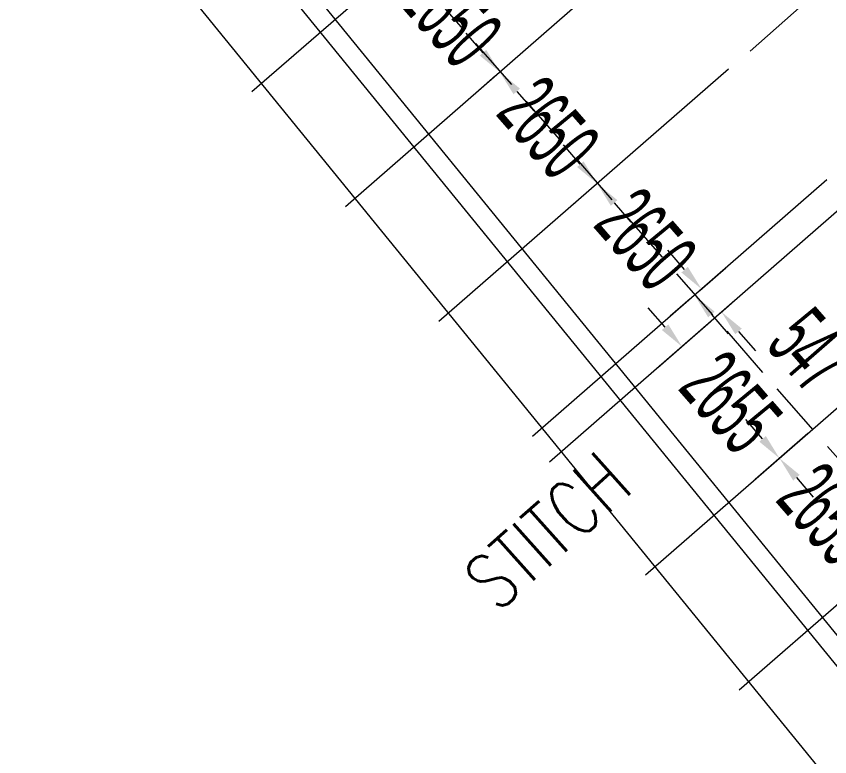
# Model space of a CAD drawing. Header units: millimetres. Extents: x 27228149 to 29012050, y 40856015 to 42918728.
# Drawn here: x 27565131 to 27579690, y 42091753 to 42105014 of the extents above; entities that cross this region are included whole.
import ezdxf

# ---------------------------------------------------------------- set-up
doc = ezdxf.new("R2010")
doc.units = ezdxf.units.MM
doc.header["$LTSCALE"] = 0.05
doc.linetypes.add('DGN Style 3', pattern=[27349.722329, 19535.51595, -7814.20638])
doc.layers.get('Defpoints').update_dxf_attribs({"lineweight": 0})
for name, color, linetype, lineweight in [('InnerEdge_NB', 7, 'Continuous', 0), ('InnerEdge_SB', 7, 'Continuous', 0), ('OuterEdge_NBRamp', 7, 'Continuous', 0), ('OuterEdge_SB', 7, 'Continuous', 0), ('PlacementCurve_NB', 1, 'DGN Style 3', 0), ('PlacementCurve_NBRamp', 1, 'DGN Style 3', 0), ('PlacementCurve_SB', 1, 'DGN Style 3', 0), ('S-_ANOT----_A-', 7, 'Continuous', 0), ('S-_ANOT----_T-', 7, 'Continuous', 0), ('S-_SEG-----_E-NB', 3, 'Continuous', 13), ('S-_SEG-----_E-NBRamp', 3, 'Continuous', 13), ('S-_WALLLBW-_E-', 40, 'Continuous', 13)]:
    doc.layers.add(name, color=color, linetype=linetype, lineweight=lineweight)
doc.styles.add('Styletxt', font='txt.shx')
doc.styles.add('StyleWORKING', font='WORKING.shx')
doc.dimstyles.new('dim300', dxfattribs={"dimtxt": 750, "dimasz": 750, "dimexe": 375, "dimexo": 375, "dimgap": 375, "dimtad": 1, "dimdec": 0, "dimzin": 11, "dimdsep": 46, "dimtxsty": 'StyleWORKING', "dimsah": 1, "dimcen": 0.09, "dimclrd": 7, "dimclre": 7, "dimadec": 4, "dimazin": 3, "dimtfac": 1, "dimtdec": 0, "dimtmove": 0, "dimatfit": 3, "dimfxl": 1, "dimtolj": 1, "dimtzin": 0, "dimlwd": 0, "dimlwe": 0, "dimarcsym": 0})

# ---------------------------------------------------------------- blocks, each defined once
blk = doc.blocks.new('*D19')
at = {"layer": 'Defpoints', "color": 0, "linetype": 'Continuous', "transparency": 16777216}
for p in [(27577395, 42100129), (27577280, 42100029), (27577640, 42099617)]:
    blk.add_point(p, dxfattribs=at)
at = {"layer": 'S-_ANOT----_A-', "color": 7, "linetype": 'Continuous', "lineweight": 0, "transparency": 16777216}
for p, q in [((27577092, 42100476), (27576790, 42100822)), ((27578057, 42099370), (27578359, 42099023))]:
    blk.add_line(p, q, dxfattribs=at)
at = {"layer": 'S-_ANOT----_A-', "linetype": 'Continuous', "transparency": 16777216}
for p, q in [((27577367, 42100105), (27577828, 42100507)), ((27577726, 42099692), (27578188, 42100095))]:
    blk.add_line(p, q, dxfattribs=at)
at = {"layer": 'S-_ANOT----_A-', "color": 7, "linetype": 'Continuous', "transparency": 16777216}
for points in [[(27577150, 42100526), (27577035, 42100425), (27577395, 42100129)], [(27578115, 42099420), (27577999, 42099320), (27577754, 42099717)]]:
    blk.add_solid(points, dxfattribs=at)
at = {"layer": 'S-_ANOT----_A-', "color": 0, "linetype": 'Continuous', "transparency": 16777216, "insert": (27579355, 42099024), "char_height": 1150, "attachment_point": 5, "rotation": 311.0945, "style": 'StyleWORKING'}
blk.add_mtext('\\A1;{\\W0.47826;\\C0;547}', dxfattribs=at)
blk = doc.blocks.new('*D188')
at = {"layer": 'Defpoints', "color": 0, "linetype": 'Continuous', "transparency": 16777216}
for p in [(27572054, 42106020), (27573786, 42104014), (27573796, 42104023)]:
    blk.add_point(p, dxfattribs=at)
at = {"layer": 'S-_ANOT----_A-', "color": 7, "linetype": 'Continuous', "lineweight": 0, "transparency": 16777216}
for p, q in [((27571742, 42106358), (27571439, 42106705)), ((27574088, 42103668), (27574391, 42103321))]:
    blk.add_line(p, q, dxfattribs=at)
at = {"layer": 'S-_ANOT----_A-', "linetype": 'Continuous', "transparency": 16777216}
for p, q in [((27571968, 42105945), (27571611, 42105633)), ((27573710, 42103948), (27573353, 42103636))]:
    blk.add_line(p, q, dxfattribs=at)
at = {"layer": 'S-_ANOT----_A-', "color": 7, "linetype": 'Continuous', "transparency": 16777216}
for points in [[(27571799, 42106408), (27571684, 42106308), (27572044, 42106011)], [(27574146, 42103718), (27574030, 42103617), (27573786, 42104014)]]:
    blk.add_solid(points, dxfattribs=at)
at = {"layer": 'S-_ANOT----_A-', "color": 0, "linetype": 'Continuous', "transparency": 16777216, "insert": (27572916, 42105014), "char_height": 1150, "attachment_point": 5, "rotation": 311.0945, "style": 'StyleWORKING'}
blk.add_mtext('\\A1;{\\W0.47826;\\C0;2650}', dxfattribs=at)
blk = doc.blocks.new('*D189')
at = {"layer": 'Defpoints', "color": 0, "linetype": 'Continuous', "transparency": 16777216}
for p in [(27573796, 42104023), (27575528, 42102017), (27575538, 42102026)]:
    blk.add_point(p, dxfattribs=at)
at = {"layer": 'S-_ANOT----_A-', "color": 7, "linetype": 'Continuous', "lineweight": 0, "transparency": 16777216}
for p, q in [((27573484, 42104361), (27573181, 42104708)), ((27575830, 42101670), (27576132, 42101324))]:
    blk.add_line(p, q, dxfattribs=at)
at = {"layer": 'S-_ANOT----_A-', "linetype": 'Continuous', "transparency": 16777216}
for p, q in [((27573710, 42103948), (27573353, 42103636)), ((27575451, 42101951), (27575094, 42101639))]:
    blk.add_line(p, q, dxfattribs=at)
at = {"layer": 'S-_ANOT----_A-', "color": 7, "linetype": 'Continuous', "transparency": 16777216}
for points in [[(27573541, 42104411), (27573426, 42104310), (27573786, 42104014)], [(27575888, 42101721), (27575772, 42101620), (27575528, 42102017)]]:
    blk.add_solid(points, dxfattribs=at)
at = {"layer": 'S-_ANOT----_A-', "color": 0, "linetype": 'Continuous', "transparency": 16777216, "insert": (27574658, 42103017), "char_height": 1150, "attachment_point": 5, "rotation": 311.0945, "style": 'StyleWORKING'}
blk.add_mtext('\\A1;{\\W0.47826;\\C0;2650}', dxfattribs=at)
blk = doc.blocks.new('*D190')
at = {"layer": 'Defpoints', "color": 0, "linetype": 'Continuous', "transparency": 16777216}
for p in [(27575538, 42102026), (27577270, 42100020), (27577280, 42100029)]:
    blk.add_point(p, dxfattribs=at)
at = {"layer": 'S-_ANOT----_A-', "color": 7, "linetype": 'Continuous', "lineweight": 0, "transparency": 16777216}
for p, q in [((27575225, 42102364), (27574923, 42102710)), ((27577572, 42099673), (27577874, 42099327))]:
    blk.add_line(p, q, dxfattribs=at)
at = {"layer": 'S-_ANOT----_A-', "linetype": 'Continuous', "transparency": 16777216}
for p, q in [((27575451, 42101951), (27575094, 42101639)), ((27577193, 42099953), (27576836, 42099642))]:
    blk.add_line(p, q, dxfattribs=at)
at = {"layer": 'S-_ANOT----_A-', "color": 7, "linetype": 'Continuous', "transparency": 16777216}
for points in [[(27575283, 42102414), (27575168, 42102313), (27575528, 42102017)], [(27577630, 42099724), (27577514, 42099623), (27577270, 42100020)]]:
    blk.add_solid(points, dxfattribs=at)
at = {"layer": 'S-_ANOT----_A-', "color": 0, "linetype": 'Continuous', "transparency": 16777216, "insert": (27576400, 42101019), "char_height": 1150, "attachment_point": 5, "rotation": 311.0945, "style": 'StyleWORKING'}
blk.add_mtext('\\A1;{\\W0.47826;\\C0;2650}', dxfattribs=at)
blk = doc.blocks.new('*D191')
at = {"layer": 'Defpoints', "color": 0, "linetype": 'Continuous', "transparency": 16777216}
for p in [(27579385, 42097616), (27581130, 42095615), (27580533, 42095095)]:
    blk.add_point(p, dxfattribs=at)
at = {"layer": 'S-_ANOT----_A-', "color": 7, "linetype": 'Continuous', "lineweight": 0, "transparency": 16777216}
for p, q in [((27578488, 42097445), (27578186, 42097792)), ((27580835, 42094748), (27581136, 42094401))]:
    blk.add_line(p, q, dxfattribs=at)
at = {"layer": 'S-_ANOT----_A-', "linetype": 'Continuous', "transparency": 16777216}
for p, q in [((27579298, 42097540), (27578356, 42096721)), ((27581043, 42095539), (27580099, 42094718))]:
    blk.add_line(p, q, dxfattribs=at)
at = {"layer": 'S-_ANOT----_A-', "color": 7, "linetype": 'Continuous', "transparency": 16777216}
for points in [[(27578546, 42097496), (27578430, 42097395), (27578790, 42097098)], [(27580892, 42094798), (27580777, 42094698), (27580533, 42095095)]]:
    blk.add_solid(points, dxfattribs=at)
at = {"layer": 'S-_ANOT----_A-', "color": 0, "linetype": 'Continuous', "transparency": 16777216, "insert": (27579662, 42096098), "char_height": 1150, "attachment_point": 5, "rotation": 311.0207, "style": 'StyleWORKING'}
blk.add_mtext('\\A1;{\\W0.47826;\\C0;2655}', dxfattribs=at)
blk = doc.blocks.new('*D1033')
at = {"layer": 'Defpoints', "color": 0, "linetype": 'Continuous', "transparency": 16777216}
for p in [(27577640, 42099617), (27579385, 42097616), (27578791, 42097098)]:
    blk.add_point(p, dxfattribs=at)
at = {"layer": 'S-_ANOT----_A-', "color": 7, "linetype": 'Continuous', "lineweight": 0, "transparency": 16777216}
for p, q in [((27576743, 42099445), (27576441, 42099792)), ((27579093, 42096751), (27579395, 42096404))]:
    blk.add_line(p, q, dxfattribs=at)
at = {"layer": 'S-_ANOT----_A-', "linetype": 'Continuous', "transparency": 16777216}
for p, q in [((27577553, 42099541), (27576612, 42098720)), ((27579298, 42097540), (27578357, 42096720))]:
    blk.add_line(p, q, dxfattribs=at)
at = {"layer": 'S-_ANOT----_A-', "color": 7, "linetype": 'Continuous', "transparency": 16777216}
for points in [[(27576801, 42099495), (27576685, 42099395), (27577046, 42099098)], [(27579151, 42096801), (27579035, 42096700), (27578791, 42097098)]]:
    blk.add_solid(points, dxfattribs=at)
at = {"layer": 'S-_ANOT----_A-', "color": 0, "linetype": 'Continuous', "transparency": 16777216, "insert": (27577919, 42098099), "char_height": 1150, "attachment_point": 5, "rotation": 311.0945, "style": 'StyleWORKING'}
blk.add_mtext('\\A1;{\\W0.47826;\\C0;2655}', dxfattribs=at)

msp = doc.modelspace()

# ---------------------------------------------------------------- linework, layer by layer
at = {"layer": 'InnerEdge_NB'}
msp.add_lwpolyline([(27283724.5, 42878514.7, -0.0568157), (27345588.8, 42682480.7), (27368075.3, 42566916.3, 0.0263705), (27393633.3, 42464653, 0.0426618), (27458420.2, 42303807.1, 0.1075608), (27699785.7, 42006839.6, 0.026969), (27783127.3, 41947329.2), (27839783.5, 41911319.6)], format="xyb", dxfattribs=at)
at = {"layer": 'InnerEdge_SB', "extrusion": (0, 0, -1)}
msp.add_lwpolyline([(-27784629.2, 41949692.3, 0.026969), (-27701533.2, 42009027.3, 0.1075608), (-27460918.9, 42305070.6, 0.0691101), (-27370363.7, 42569291.8)], format="xyb", dxfattribs=at)
at = {"layer": 'OuterEdge_NBRamp'}
msp.add_line((27605837.6, 42061971.8), (27545381.3, 42136234.4), dxfattribs=at)
at = {"layer": 'OuterEdge_SB'}
msp.add_arc((28261355.6, 42709836.2), 882808.3, 206.7701516, 231.3876643, dxfattribs=at)
at = {"layer": 'PlacementCurve_NB'}
msp.add_lwpolyline([(27288809.3, 42846343.4, -0.0480477), (27337834.2, 42680971.8), (27359958.8, 42567267.3, 0.0690894), (27451045.4, 42301107.2, 0.1079959), (27694979, 42000696.1, 0.0193193), (27725549.4, 41977271, 0.0146476), (27778701.6, 41940923.9), (27835716.4, 41904662.4)], format="xyb", dxfattribs=at)
at = {"layer": 'PlacementCurve_NBRamp'}
msp.add_lwpolyline([(27635265.1, 42030698.3), (27611982.7, 42058383.2), (27589280.9, 42086269.3), (27569129.4, 42109374), (27546519.9, 42137146.6, -0.0276788), (27487362.1, 42220234.4), (27469115.5, 42250954.1), (27454819.3, 42278027.7)], format="xyb", dxfattribs=at)
at = {"layer": 'PlacementCurve_SB'}
msp.add_lwpolyline([(27305541.4, 42854039, -0.0482858), (27355899.2, 42684467.3), (27377998.9, 42570890.3, 0.0688708), (27467496.8, 42309348.2, 0.1110949), (27715510, 42007942.3, 0.028125), (27802629.8, 41947720.4), (27845874.9, 41921290)], format="xyb", dxfattribs=at)
at = {"layer": 'S-_SEG-----_E-NB'}
msp.add_line((27578266.4, 42104386.5), (27588300.5, 42113310.9), dxfattribs=at)
at = {"layer": 'S-_SEG-----_E-NBRamp'}
for p, q in [((27574368.3, 42108038.5), (27569347.2, 42103659.2)), ((27576124.1, 42106053.6), (27571021.2, 42101602.9)), ((27577880, 42104068.7), (27572695.2, 42099546.6)), ((27579635.8, 42102083.8), (27574369.2, 42097490.3)), ((27579998.4, 42101673.8), (27574671.3, 42097027.6)), ((27581757.6, 42099685.2), (27576392.1, 42095005.5)), ((27583516.7, 42097696.5), (27578069.2, 42092945.3))]:
    msp.add_line(p, q, dxfattribs=at)
at = {"layer": 'S-_WALLLBW-_E-'}
for p, q in [((27605566.2, 42061750.8), (27545109.8, 42136013.4)), ((27604480.5, 42060867), (27544024.1, 42135129.6))]:
    msp.add_line(p, q, dxfattribs=at)
for radius in [881058.3, 882458.3]:
    msp.add_arc((28261355.6, 42709836.2), radius, 206.7701516, 231.3876645, dxfattribs=at)

# ---------------------------------------------------------------- texts
at = {"layer": 'S-_ANOT----_T-', "linetype": 'Continuous', "style": 'Styletxt', "width": 0.75}
msp.add_text('STITCH', height=1000, rotation=41.89775, dxfattribs=at).set_placement((27573742.7, 42094320.6))

# ---------------------------------------------------------------- dimensions: what is measured, and where the dimension line sits
at = {"layer": 'S-_ANOT----_A-', "linetype": 'Continuous'}
for base, p1, p2, angle, override, picture, middle, turn in [((27573785.9, 42104014.2), (27572054.4, 42106020.3), (27573796.2, 42104023.2), 131.09453, {"dimscale": 1000, "dimtxt": 1.15, "dimasz": 0.46, "dimexe": 0.575, "dimexo": 0.115, "dimgap": 0.2875, "dimtad": 1, "dimjust": 0, "dimtih": 0, "dimtoh": 0, "dimlfac": 1, "dimsah": 1, "dimcen": 0, "dimse1": 0, "dimse2": 0, "dimclre": 256, "dimclrt": 0, "dimtol": 0, "dimtfac": 1, "dimtofl": 0, "dimtmove": 2, "dimatfit": 3, "dimfrac": 0, "dimtolj": 1, "dimlwe": 65535}, '*D188', (27572916, 42105013.7), 311.09453), ((27575527.8, 42102017.1), (27573796.2, 42104023.2), (27575538.1, 42102026.1), 131.09453, {"dimscale": 1000, "dimtxt": 1.15, "dimasz": 0.46, "dimexe": 0.575, "dimexo": 0.115, "dimgap": 0.2875, "dimtad": 1, "dimjust": 0, "dimtih": 0, "dimtoh": 0, "dimlfac": 1, "dimsah": 1, "dimcen": 0, "dimse1": 0, "dimse2": 0, "dimclre": 256, "dimclrt": 0, "dimtol": 0, "dimtfac": 1, "dimtofl": 0, "dimtmove": 2, "dimatfit": 3, "dimfrac": 0, "dimtolj": 1, "dimlwe": 65535}, '*D189', (27574657.9, 42103016.6), 311.09453), ((27577269.6, 42100020), (27575538.1, 42102026.1), (27577279.9, 42100029), 131.09453, {"dimscale": 1000, "dimtxt": 1.15, "dimasz": 0.46, "dimexe": 0.575, "dimexo": 0.115, "dimgap": 0.2875, "dimtad": 1, "dimjust": 0, "dimtih": 0, "dimtoh": 0, "dimlfac": 1, "dimsah": 1, "dimcen": 0, "dimse1": 0, "dimse2": 0, "dimclre": 256, "dimclrt": 0, "dimtol": 0, "dimtfac": 1, "dimtofl": 0, "dimtmove": 2, "dimatfit": 3, "dimfrac": 0, "dimtolj": 1, "dimlwe": 65535}, '*D190', (27576399.7, 42101019.5), 311.09453), ((27577394.6, 42100129), (27577639.6, 42099616.5), (27577279.9, 42100029), 131.09453, {"dimscale": 1000, "dimtxt": 1.15, "dimasz": 0.46, "dimexe": 0.575, "dimexo": 0.115, "dimgap": 0.2875, "dimtad": 1, "dimtih": 0, "dimtoh": 0, "dimlfac": 1, "dimsah": 1, "dimcen": 0, "dimse1": 0, "dimse2": 0, "dimclre": 256, "dimclrt": 0, "dimtol": 0, "dimtfac": 1, "dimtofl": 0, "dimtmove": 2, "dimatfit": 3, "dimfrac": 0, "dimtolj": 1, "dimlwe": 65535}, '*D19', (27579354.8, 42099024.2), 311.09453), ((27578790.7, 42097097.5), (27577639.6, 42099616.5), (27579384.8, 42097615.7), 131.09453, {"dimscale": 1000, "dimtxt": 1.15, "dimasz": 0.46, "dimexe": 0.575, "dimexo": 0.115, "dimgap": 0.2875, "dimtad": 1, "dimjust": 0, "dimtih": 0, "dimtoh": 0, "dimlfac": 1, "dimsah": 1, "dimcen": 0, "dimse1": 0, "dimse2": 0, "dimclre": 256, "dimclrt": 0, "dimtol": 0, "dimtfac": 1, "dimtofl": 0, "dimtmove": 2, "dimatfit": 3, "dimfrac": 0, "dimtolj": 1, "dimlwe": 65535}, '*D1033', (27577919.2, 42098098.9), 311.09453), ((27580532.6, 42095095.2), (27579384.8, 42097615.7), (27581129.9, 42095614.8), 131.02072, {"dimscale": 1000, "dimtxt": 1.15, "dimasz": 0.46, "dimexe": 0.575, "dimexo": 0.115, "dimgap": 0.2875, "dimtad": 1, "dimjust": 0, "dimtih": 0, "dimtoh": 0, "dimlfac": 1, "dimsah": 1, "dimcen": 0, "dimse1": 0, "dimse2": 0, "dimclre": 256, "dimclrt": 0, "dimtol": 0, "dimtfac": 1, "dimtofl": 0, "dimtmove": 2, "dimatfit": 3, "dimfrac": 0, "dimtolj": 1, "dimlwe": 65535}, '*D191', (27579662.4, 42096097.6), 311.02072)]:
    dim = msp.add_linear_dim(base=base, p1=p1, p2=p2, angle=angle, text='{\\W0.47826;\\C0;<>}', dimstyle='dim300', override=override, dxfattribs=at)
    dim.commit()
    dim.dimension.update_dxf_attribs({"geometry": picture, "text_midpoint": middle, "dimtype": 160, "text_rotation": turn})

doc.saveas('drawing.dxf')
